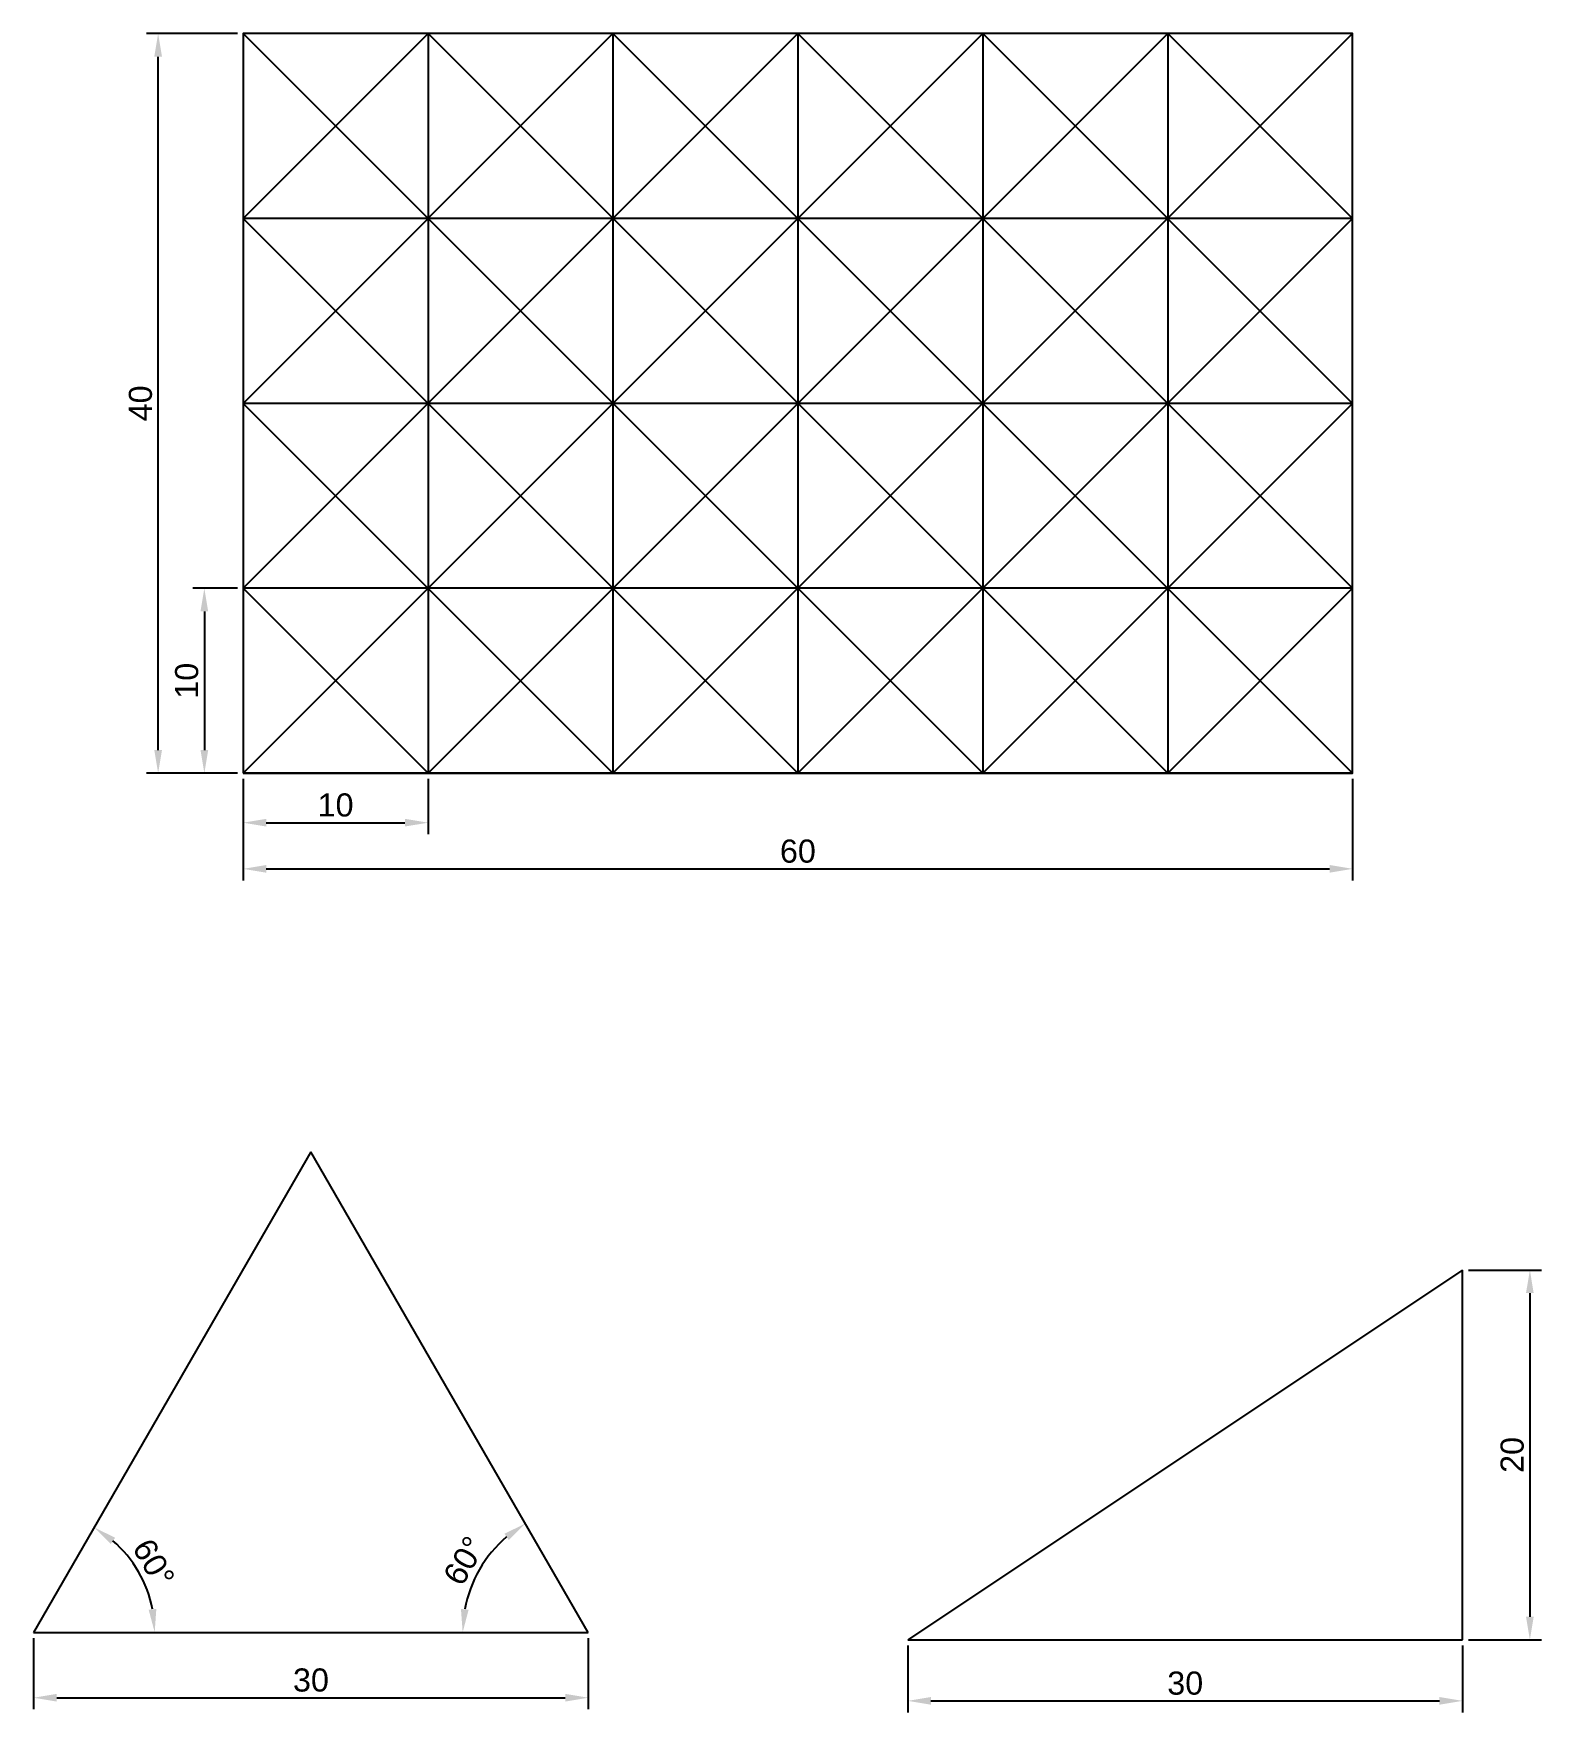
# Model space of a CAD drawing. Header units: millimetres. Extents: x 1071.1 to 1152.6, y 1024.9 to 1115.7.
import ezdxf

# ---------------------------------------------------------------- set-up
doc = ezdxf.new("R2010")
doc.units = ezdxf.units.MM
doc.styles.get("Standard").update_dxf_attribs({"font": 'arial.ttf'})
doc.dimstyles.new('ISO-25', dxfattribs={"dimscale": 0.5, "dimtxt": 2.5, "dimasz": 2.5, "dimexe": 1.25, "dimexo": 0.625, "dimtad": 1, "dimtxsty": 'Standard', "dimcen": 2.5, "dimadec": 0, "dimazin": 0, "dimtfac": 1, "dimtmove": 0, "dimatfit": 3, "dimfxl": 1, "dimarcsym": 0})

# ---------------------------------------------------------------- blocks, each defined once
blk = doc.blocks.new('*D1')
at = {"color": 0, "lineweight": -2, "transparency": 16777216}
for p, q in [((1071.064, 1028.935), (1071.064, 1025.086)), ((1101.064, 1028.935), (1101.064, 1025.086)), ((1072.314, 1025.711), (1099.814, 1025.711))]:
    blk.add_line(p, q, dxfattribs=at)
at = {"color": 0, "transparency": 16777216}
for points in [[(1072.314, 1025.919), (1072.314, 1025.503), (1071.064, 1025.711)], [(1099.814, 1025.919), (1099.814, 1025.503), (1101.064, 1025.711)]]:
    blk.add_solid(points, dxfattribs=at)
at = {"layer": 'Defpoints', "color": 0, "transparency": 16777216}
for p in [(1071.064, 1029.248), (1101.064, 1029.248), (1101.064, 1025.711)]:
    blk.add_point(p, dxfattribs=at)
at = {"color": 0, "transparency": 16777216, "insert": (1086.064, 1026.662), "char_height": 1.25, "attachment_point": 5}
blk.add_mtext('30', dxfattribs=at)
blk = doc.blocks.new('*D2')
at = {"color": 0, "lineweight": -2, "transparency": 16777216}
blk.add_arc((1071.064, 1029.248), 6.55, 10.95083, 49.04917, dxfattribs=at)
at = {"color": 0, "transparency": 16777216}
for points in [[(1075.236, 1034.025), (1075.478, 1034.365), (1074.339, 1034.92)], [(1077.703, 1030.512), (1077.288, 1030.472), (1077.614, 1029.248)]]:
    blk.add_solid(points, dxfattribs=at)
at = {"layer": 'Defpoints', "color": 0, "transparency": 16777216}
for p in [(1086.064, 1055.229), (1077.219, 1031.488), (1071.064, 1029.248), (1071.064, 1029.248), (1101.064, 1029.248)]:
    blk.add_point(p, dxfattribs=at)
at = {"color": 0, "transparency": 16777216, "insert": (1077.56, 1032.998), "char_height": 1.25, "attachment_point": 5, "rotation": 300}
blk.add_mtext('60°', dxfattribs=at)
blk = doc.blocks.new('*D3')
at = {"color": 0, "lineweight": -2, "transparency": 16777216}
blk.add_arc((1101.064, 1029.248), 6.796, 130.55366, 169.44634, dxfattribs=at)
at = {"color": 0, "transparency": 16777216}
for points in [[(1096.526, 1034.581), (1096.766, 1034.241), (1097.666, 1035.133)], [(1094.591, 1030.473), (1094.176, 1030.512), (1094.269, 1029.248)]]:
    blk.add_solid(points, dxfattribs=at)
at = {"layer": 'Defpoints', "color": 0, "transparency": 16777216}
for p in [(1086.064, 1055.229), (1095.858, 1033.616), (1071.064, 1029.248), (1101.064, 1029.248), (1101.064, 1029.248)]:
    blk.add_point(p, dxfattribs=at)
at = {"color": 0, "transparency": 16777216, "insert": (1094.356, 1033.121), "char_height": 1.25, "attachment_point": 5, "rotation": 60}
blk.add_mtext('60°', dxfattribs=at)
blk = doc.blocks.new('*D4')
at = {"color": 0, "lineweight": -2, "transparency": 16777216}
for p, q in [((1118.343, 1028.53), (1118.343, 1024.917)), ((1148.343, 1028.53), (1148.343, 1024.917)), ((1119.593, 1025.542), (1147.093, 1025.542))]:
    blk.add_line(p, q, dxfattribs=at)
at = {"color": 0, "transparency": 16777216}
for points in [[(1119.593, 1025.75), (1119.593, 1025.333), (1118.343, 1025.542)], [(1147.093, 1025.75), (1147.093, 1025.333), (1148.343, 1025.542)]]:
    blk.add_solid(points, dxfattribs=at)
at = {"layer": 'Defpoints', "color": 0, "transparency": 16777216}
for p in [(1118.343, 1028.843), (1148.343, 1028.843), (1148.343, 1025.542)]:
    blk.add_point(p, dxfattribs=at)
at = {"color": 0, "transparency": 16777216, "insert": (1133.343, 1026.493), "char_height": 1.25, "attachment_point": 5}
blk.add_mtext('30', dxfattribs=at)
blk = doc.blocks.new('*D5')
at = {"color": 0, "lineweight": -2, "transparency": 16777216}
for p, q in [((1148.655, 1048.843), (1152.606, 1048.843)), ((1151.981, 1047.593), (1151.981, 1030.093)), ((1148.655, 1028.843), (1152.606, 1028.843))]:
    blk.add_line(p, q, dxfattribs=at)
at = {"color": 0, "transparency": 16777216}
for points in [[(1151.772, 1047.593), (1152.189, 1047.593), (1151.981, 1048.843)], [(1151.772, 1030.093), (1152.189, 1030.093), (1151.981, 1028.843)]]:
    blk.add_solid(points, dxfattribs=at)
at = {"layer": 'Defpoints', "color": 0, "transparency": 16777216}
for p in [(1148.343, 1048.843), (1148.343, 1028.843), (1151.981, 1028.843)]:
    blk.add_point(p, dxfattribs=at)
at = {"color": 0, "transparency": 16777216, "insert": (1151.03, 1038.843), "char_height": 1.25, "attachment_point": 5, "rotation": 90}
blk.add_mtext('20', dxfattribs=at)
blk = doc.blocks.new('*D6')
at = {"color": 0, "lineweight": -2, "transparency": 16777216}
for p, q in [((1082.397, 1075.401), (1082.397, 1069.915)), ((1142.397, 1075.401), (1142.397, 1069.915)), ((1083.647, 1070.54), (1141.147, 1070.54))]:
    blk.add_line(p, q, dxfattribs=at)
at = {"color": 0, "transparency": 16777216}
for points in [[(1083.647, 1070.748), (1083.647, 1070.331), (1082.397, 1070.54)], [(1141.147, 1070.748), (1141.147, 1070.331), (1142.397, 1070.54)]]:
    blk.add_solid(points, dxfattribs=at)
at = {"layer": 'Defpoints', "color": 0, "transparency": 16777216}
for p in [(1082.397, 1075.713), (1142.397, 1075.713), (1142.397, 1070.54)]:
    blk.add_point(p, dxfattribs=at)
at = {"color": 0, "transparency": 16777216, "insert": (1112.397, 1071.49), "char_height": 1.25, "attachment_point": 5}
blk.add_mtext('60', dxfattribs=at)
blk = doc.blocks.new('*D7')
at = {"color": 0, "lineweight": -2, "transparency": 16777216}
for p, q in [((1082.084, 1115.713), (1077.175, 1115.713)), ((1077.8, 1076.963), (1077.8, 1114.463)), ((1082.084, 1075.713), (1077.175, 1075.713))]:
    blk.add_line(p, q, dxfattribs=at)
at = {"color": 0, "transparency": 16777216}
for points in [[(1077.591, 1114.463), (1078.008, 1114.463), (1077.8, 1115.713)], [(1077.591, 1076.963), (1078.008, 1076.963), (1077.8, 1075.713)]]:
    blk.add_solid(points, dxfattribs=at)
at = {"layer": 'Defpoints', "color": 0, "transparency": 16777216}
for p in [(1077.8, 1115.713), (1082.397, 1115.713), (1082.397, 1075.713)]:
    blk.add_point(p, dxfattribs=at)
at = {"color": 0, "transparency": 16777216, "insert": (1076.849, 1095.713), "char_height": 1.25, "attachment_point": 5, "rotation": 90}
blk.add_mtext('40', dxfattribs=at)
blk = doc.blocks.new('*D8')
at = {"color": 0, "lineweight": -2, "transparency": 16777216}
for p, q in [((1082.084, 1085.713), (1079.674, 1085.713)), ((1080.299, 1084.463), (1080.299, 1076.963)), ((1082.084, 1075.713), (1079.674, 1075.713))]:
    blk.add_line(p, q, dxfattribs=at)
at = {"color": 0, "transparency": 16777216}
for points in [[(1080.091, 1084.463), (1080.507, 1084.463), (1080.299, 1085.713)], [(1080.091, 1076.963), (1080.507, 1076.963), (1080.299, 1075.713)]]:
    blk.add_solid(points, dxfattribs=at)
at = {"layer": 'Defpoints', "color": 0, "transparency": 16777216}
for p in [(1082.397, 1085.713), (1080.299, 1075.713), (1082.397, 1075.713)]:
    blk.add_point(p, dxfattribs=at)
at = {"color": 0, "transparency": 16777216, "insert": (1079.348, 1080.713), "char_height": 1.25, "attachment_point": 5, "rotation": 90}
blk.add_mtext('10', dxfattribs=at)
blk = doc.blocks.new('*D9')
at = {"color": 0, "lineweight": -2, "transparency": 16777216}
for p, q in [((1082.397, 1075.401), (1082.397, 1072.411)), ((1092.397, 1075.401), (1092.397, 1072.411)), ((1083.647, 1073.036), (1091.147, 1073.036))]:
    blk.add_line(p, q, dxfattribs=at)
at = {"color": 0, "transparency": 16777216}
for points in [[(1083.647, 1073.245), (1083.647, 1072.828), (1082.397, 1073.036)], [(1091.147, 1073.245), (1091.147, 1072.828), (1092.397, 1073.036)]]:
    blk.add_solid(points, dxfattribs=at)
at = {"layer": 'Defpoints', "color": 0, "transparency": 16777216}
for p in [(1082.397, 1075.713), (1092.397, 1075.713), (1092.397, 1073.036)]:
    blk.add_point(p, dxfattribs=at)
at = {"color": 0, "transparency": 16777216, "insert": (1087.397, 1073.987), "char_height": 1.25, "attachment_point": 5}
blk.add_mtext('10', dxfattribs=at)

msp = doc.modelspace()

# ---------------------------------------------------------------- linework, layer by layer
for p, q in [((1142.397, 1115.713), (1082.397, 1115.713)), ((1122.397, 1115.713), (1082.397, 1075.713)), ((1112.397, 1115.713), (1082.397, 1085.713)), ((1102.397, 1115.713), (1082.397, 1095.713)), ((1092.397, 1115.713), (1082.397, 1105.713)), ((1082.397, 1115.713), (1122.397, 1075.713)), ((1092.397, 1115.713), (1092.397, 1075.713)), ((1132.397, 1115.713), (1092.397, 1075.713)), ((1092.397, 1115.713), (1132.397, 1075.713)), ((1102.397, 1115.713), (1102.397, 1075.713)), ((1142.397, 1115.713), (1102.397, 1075.713)), ((1102.397, 1115.713), (1142.397, 1075.713)), ((1112.397, 1115.713), (1112.397, 1075.713)), ((1142.397, 1085.713), (1112.397, 1115.713)), ((1122.397, 1115.713), (1122.397, 1075.713)), ((1142.397, 1095.713), (1122.397, 1115.713)), ((1132.397, 1115.713), (1132.397, 1075.713)), ((1142.397, 1105.713), (1132.397, 1115.713)), ((1142.397, 1105.713), (1082.397, 1105.713)), ((1082.397, 1105.713), (1112.397, 1075.713)), ((1142.397, 1105.713), (1112.397, 1075.713)), ((1142.397, 1095.713), (1082.397, 1095.713)), ((1082.397, 1095.713), (1102.397, 1075.713)), ((1142.397, 1095.713), (1122.397, 1075.713)), ((1142.397, 1085.713), (1082.397, 1085.713)), ((1082.397, 1085.713), (1092.397, 1075.713)), ((1142.397, 1085.713), (1132.397, 1075.713)), ((1142.397, 1075.713), (1082.397, 1075.713)), ((1142.397, 1075.713), (1082.397, 1075.713)), ((1142.397, 1075.713), (1082.397, 1075.713)), ((1086.064, 1055.229), (1071.064, 1029.248)), ((1101.064, 1029.248), (1086.064, 1055.229)), ((1148.343, 1048.843), (1118.343, 1028.843)), ((1148.343, 1028.843), (1148.343, 1048.843)), ((1071.064, 1029.248), (1101.064, 1029.248)), ((1118.343, 1028.843), (1148.343, 1028.843))]:
    msp.add_line(p, q)
msp.add_lwpolyline([(1082.397, 1075.713), (1142.397, 1075.713), (1142.397, 1115.713), (1082.397, 1115.713)], close=True)

# ---------------------------------------------------------------- dimensions: what is measured, and where the dimension line sits
for base, p1, p2, picture, middle in [((1077.8, 1115.713), (1082.397, 1075.713), (1082.397, 1115.713), '*D7', (1076.849, 1095.713)), ((1080.299, 1075.713), (1082.397, 1085.713), (1082.397, 1075.713), '*D8', (1079.348, 1080.713))]:
    dim = msp.add_linear_dim(base=base, p1=p1, p2=p2, angle=90, dimstyle='ISO-25')
    dim.commit()
    dim.dimension.update_dxf_attribs({"geometry": picture, "text_midpoint": middle})
for base, p1, p2, picture, middle in [((1142.397, 1070.54), (1082.397, 1075.713), (1142.397, 1075.713), '*D6', (1112.397, 1071.49)), ((1092.397, 1073.036), (1082.397, 1075.713), (1092.397, 1075.713), '*D9', (1087.397, 1073.987)), ((1101.064, 1025.711), (1071.064, 1029.248), (1101.064, 1029.248), '*D1', (1086.064, 1026.662))]:
    dim = msp.add_linear_dim(base=base, p1=p1, p2=p2, dimstyle='ISO-25')
    dim.commit()
    dim.dimension.update_dxf_attribs({"geometry": picture, "text_midpoint": middle})
for base, line2, picture, middle in [((1077.219, 1031.488), ((1086.064, 1055.229), (1071.064, 1029.248)), '*D2', (1077.56, 1032.998)), ((1095.858, 1033.616), ((1101.064, 1029.248), (1086.064, 1055.229)), '*D3', (1094.356, 1033.121))]:
    dim = msp.add_angular_dim_2l(base=base, line1=((1071.064, 1029.248), (1101.064, 1029.248)), line2=line2, dimstyle='ISO-25')
    dim.commit()
    dim.dimension.update_dxf_attribs({"geometry": picture, "text_midpoint": middle})
for p1, distance, picture, middle in [((1148.343, 1048.843), 3.638, '*D5', (1151.03, 1038.843)), ((1118.343, 1028.843), -3.301, '*D4', (1133.343, 1026.493))]:
    dim = msp.add_aligned_dim(p1=p1, p2=(1148.343, 1028.843), distance=distance, dimstyle='ISO-25')
    dim.commit()
    dim.dimension.update_dxf_attribs({"geometry": picture, "text_midpoint": middle})

doc.saveas('drawing.dxf')
